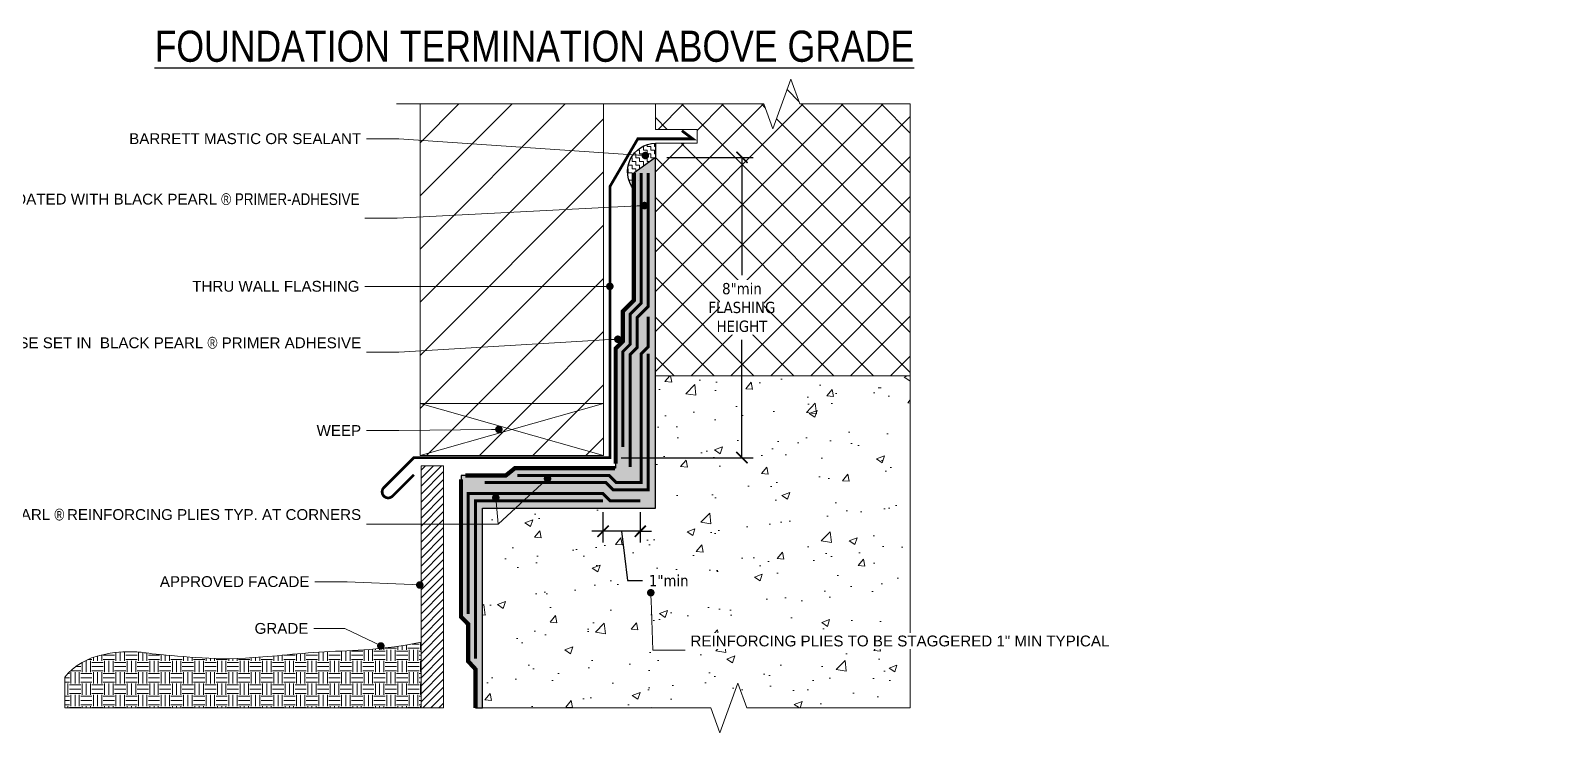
# Model space of a CAD drawing. Header units: inches. Extents: x 446 to 578, y -15 to 15.
# Drawn here: x 528.2 to 578.4, y -8.8 to 14.6 of the extents above; entities that cross this region are included whole.
import ezdxf
from ezdxf import colors
from ezdxf.entities.mleader import LeaderData, LeaderLine
from ezdxf.math import Vec2, Vec3

# ---------------------------------------------------------------- set-up
doc = ezdxf.new("R2010")
doc.units = ezdxf.units.IN
doc.header["$MEASUREMENT"] = 0
doc.layers.get('Defpoints').update_dxf_attribs({"color": 103})
for name, color, linetype, lineweight in [('BP Dimensions', 20, 'Continuous', 0), ('BP Mastic', 191, 'Continuous', 0), ('BP Others', 190, 'Continuous', 0), ('BP Primer', 2, 'Continuous', 0), ('BP Sheet Membrane', 165, 'Continuous', 0), ('BP Text', 20, 'Continuous', 0)]:
    doc.layers.add(name, color=color, linetype=linetype, lineweight=lineweight)
doc.layers.add('BP Metal', color=17, linetype='Continuous', true_color=0x803345)
doc.layers.add('BP Protection Course', color=99, linetype='Continuous', lineweight=0, true_color=0x216123)
doc.styles.add('Annotative', font='tahoma.ttf')
doc.styles.get("Standard").update_dxf_attribs({"font": 'ARIALN.TTF'})
doc.dimstyles.new('Annotative', dxfattribs={"dimscale": 0, "dimtxt": 0.09375, "dimasz": 0.09375, "dimexe": 0.09375, "dimexo": 0.09375, "dimgap": 0.0625, "dimtad": 0, "dimtih": 1, "dimtoh": 1, "dimdec": 3, "dimlfac": -1, "dimzin": 3, "dimdsep": 46, "dimlunit": 4, "dimtxsty": 'Annotative', "dimblk": 'ARCHTICK', "dimcen": 0.09, "dimclrd": 256, "dimclre": 256, "dimclrt": 256, "dimadec": 0, "dimazin": 2, "dimtfac": 1, "dimtdec": 3, "dimtix": 1, "dimtofl": 0, "dimtmove": 1, "dimatfit": 1, "dimldrblk": 'CLOSEDBLANK', "dimfxl": 1, "dimtfill": 1, "dimtolj": 1, "dimtzin": 0, "dimarcsym": 0})

# ---------------------------------------------------------------- blocks, each defined once
blk = doc.blocks.new('_ArchTick')
at = {"color": 0, "linetype": 'ByBlock', "const_width": 0.15}
blk.add_lwpolyline([(-0.5, -0.5), (0.5, 0.5)], dxfattribs=at)
blk = doc.blocks.new('*D4')
at = {"layer": 'BP Dimensions', "lineweight": -2, "transparency": 16777216}
for p, q in [((547.26, -1.427), (547.26, -2.438)), ((548.5, -1.427), (548.5, -2.438)), ((547.26, -2.063), (546.885, -2.063)), ((548.5, -2.063), (547.26, -2.063)), ((547.88, -2.063), (548.076, -3.702)), ((548.5, -2.063), (548.875, -2.063)), ((548.076, -3.702), (548.576, -3.702))]:
    blk.add_line(p, q, dxfattribs=at)
at = {"layer": 'Defpoints', "color": 0, "transparency": 16777216}
for p in [(547.26, -1.052), (548.5, -1.052), (547.26, -2.063)]:
    blk.add_point(p, dxfattribs=at)
at = {"layer": 'BP Dimensions', "lineweight": -2, "transparency": 16777216, "xscale": 0.375, "yscale": 0.375, "zscale": 0.375}
blk.add_blockref('_ArchTick', (547.26, -2.063), dxfattribs=at)
at = {"layer": 'BP Dimensions', "lineweight": -2, "transparency": 16777216, "xscale": 0.375, "yscale": 0.375, "zscale": 0.375, "rotation": 180}
blk.add_blockref('_ArchTick', (548.5, -2.063), dxfattribs=at)
at = {"layer": 'BP Dimensions', "transparency": 16777216, "insert": (549.445, -3.702), "char_height": 0.375, "attachment_point": 5, "style": 'Annotative', "bg_fill": 3, "box_fill_scale": 1.25, "bg_fill_color": 9, "bg_fill_true_color": 13158600, "bg_fill_transparency": 0}
blk.add_mtext('\\A1;1"min', dxfattribs=at)
blk = doc.blocks.new('_ClosedBlank')
at = {"color": 0, "linetype": 'ByBlock', "lineweight": -2}
for p, q in [((-1, 0.17), (0, 0)), ((-1, 0.17), (-1, -0.17)), ((0, 0), (-1, -0.17))]:
    blk.add_line(p, q, dxfattribs=at)
blk = doc.blocks.new('_Dot')
at = {"color": 0, "linetype": 'ByBlock', "lineweight": -2}
blk.add_line((-0.5, 0), (-1, 0), dxfattribs=at)
at = {"color": 0, "linetype": 'ByBlock', "const_width": 0.5}
blk.add_lwpolyline([(-0.25, 0, 1), (0.25, 0, 1)], format="xyb", close=True, dxfattribs=at)
blk = doc.blocks.new('*D6')
at = {"layer": 'BP Dimensions', "lineweight": -2, "transparency": 16777216}
for p, q in [((549.382, 10.361), (552.254, 10.361)), ((551.879, 10.361), (551.879, 6.449)), ((551.879, 0.382), (551.879, 4.294)), ((547.864, 0.382), (552.254, 0.382))]:
    blk.add_line(p, q, dxfattribs=at)
at = {"layer": 'Defpoints', "color": 0, "transparency": 16777216}
for p in [(549.007, 10.361), (547.489, 0.382), (551.879, 0.382)]:
    blk.add_point(p, dxfattribs=at)
at = {"layer": 'BP Dimensions', "lineweight": -2, "transparency": 16777216, "xscale": 0.375, "yscale": 0.375, "zscale": 0.375}
for p, rotation in [((551.879, 10.361), 90), ((551.879, 0.382), 270)]:
    blk.add_blockref('_ArchTick', p, dxfattribs=dict(at, rotation=rotation))
at = {"layer": 'BP Dimensions', "transparency": 16777216, "insert": (551.879, 5.371), "char_height": 0.375, "width": 1.27636, "attachment_point": 5, "style": 'Annotative', "bg_fill": 3, "box_fill_scale": 1.25, "bg_fill_color": 9, "bg_fill_true_color": 13158600, "bg_fill_transparency": 0}
blk.add_mtext('\\A1;8"min\\PFLASHING HEIGHT', dxfattribs=at)

msp = doc.modelspace()

# ---------------------------------------------------------------- hatches: boundary and pattern name
at = {"layer": 'BP Mastic'}
h = msp.add_hatch(dxfattribs=at)
h.set_pattern_fill('ZIGZAG', color=256, angle=90)
h.set_pattern_definition([(90, (-39.64876, -39.64876), (-0.125, 0.125), [0.125, -0.125]), (180, (-39.64876, -39.52376), (-0.125, -0.125), [0.125, -0.125])])
edge = h.paths.add_edge_path()
edge.add_line((549.0065, 10.545), (549.0065, 10.3611))
edge.add_line((549.0065, 10.3611), (548.2865, 9.8409))
edge.add_line((548.2865, 9.8409), (548.2865, 9.2939))
edge.add_arc((549.0165, 9.888), 0.9412, 90.60768, 219.14123, ccw=False)
edge.add_line((549.0065, 10.8292), (549.0065, 10.545))
at = {"layer": 'BP Others'}
h = msp.add_hatch(dxfattribs=at)
h.set_pattern_fill('ANSI37', color=256, scale=7.5)
h.set_pattern_definition([(45, (-331.1032, -58.8271), (-0.6629126, 0.6629126), []), (135, (-331.1032, -58.8271), (-0.6629126, -0.6629126), [])])
h.paths.add_polyline_path([(549.0065, 3.1041), (549.0065, 10.8292), (550.3863, 10.8292), (550.3863, 11.2907), (549.0065, 11.2907), (549.0065, 12.1386), (552.6066, 12.1386), (552.9066, 11.3144), (553.5066, 12.9629), (553.8066, 12.1386), (557.4727, 12.1386), (557.4727, 3.1041)])
h = msp.add_hatch(dxfattribs=at)
h.set_pattern_fill('ANSI31', color=256, scale=10)
h.paths.add_polyline_path([(541.1798, 12.1386), (547.2769, 12.1386), (547.2769, 2.185), (541.1798, 2.185)])
h = msp.add_hatch(dxfattribs=at)
h.set_pattern_fill('AR-CONC', color=256, scale=0.375)
h.set_pattern_definition([(50, (-331.1032, -58.8271), (2.6897257, -0.2353205), [0.28125, -3.09375]), (355, (-331.1032, -58.827), (-0.5203175, 2.8207205), [0.225, -2.475]), (100.45144, (-330.879, -58.8467), (2.169408, 2.5854), [0.239026, -2.629283]), (46.1842, (-331.1032, -58.077), (4.002155, -0.620697), [0.421875, -4.640625]), (96.63564, (-330.7697, -58.129), (3.504982, 3.652945), [0.358539, -3.943927]), (351.18416, (-331.1032, -58.077), (3.504982, 3.652945), [0.3375, -3.7125]), (21, (-330.7282, -58.2646), (2.2384014, -1.509821), [0.28125, -3.09375]), (326, (-330.7282, -58.2646), (0.9124325, 2.719313), [0.225, -2.475]), (71.45144, (-330.5417, -58.3904), (3.150834, 1.209492), [0.239026, -2.629283]), (37.5, (-331.1032, -58.8271), (0.0455995, 1.248352), [0, -2.445, 0, -2.5125, 0, -2.484375]), (7.5, (-331.1032, -58.8271), (0.9865108, 1.479044), [0, -1.4325, 0, -2.38875, 0, -0.946875]), (327.5, (-331.9395, -58.8271), (2.0018341, -0.0845808), [0, -0.9375, 0, -2.925, 0, -3.88125]), (317.5, (-332.3145, -58.8271), (2.186948, 0.3753937), [0, -1.21875, 0, -1.9425, 0, -2.75625])])
h.paths.add_polyline_path([(557.4727, 3.1041), (557.4727, -7.9362), (552.0443, -7.9362), (551.7443, -7.1119), (551.1443, -8.7604), (550.8443, -7.9362), (543.2602, -7.9362), (543.2602, -1.292), (549.0065, -1.292), (549.0065, 3.1041)])
h = msp.add_hatch(dxfattribs=at)
h.set_pattern_fill('ANSI31', color=256, scale=10)
h.paths.add_polyline_path([(541.1798, 2.185), (547.2769, 2.185), (547.2769, 0.4549), (541.1798, 0.4549)])
h = msp.add_hatch(dxfattribs=at)
h.set_pattern_fill('ANSI31', color=256, scale=1.5)
h.set_pattern_definition([(45, (-331.10324, -58.82712), (-0.13258252, 0.13258252), [])])
h.paths.add_polyline_path([(541.2134, 0.1148), (541.9634, 0.1148), (541.9634, -7.9362), (541.2134, -7.9362)])
h = msp.add_hatch(dxfattribs=at)
h.set_pattern_fill('EARTH', color=256, scale=1.5)
h.set_pattern_definition([(0, (-331.10324, -58.82712), (0.375, 0.375), [0.375, -0.375]), (0, (-331.10324, -58.6865), (0.375, 0.375), [0.375, -0.375]), (0, (-331.10324, -58.54587), (0.375, 0.375), [0.375, -0.375]), (90, (-331.05636, -58.499), (-0.375, 0.375), [0.375, -0.375]), (90, (-330.91574, -58.499), (-0.375, 0.375), [0.375, -0.375]), (90, (-330.7751, -58.499), (-0.375, 0.375), [0.375, -0.375])])
edge = h.paths.add_edge_path()
edge.add_line((541.2134, -5.7519), (541.2134, -7.9362))
edge.add_line((541.2134, -7.9362), (529.3744, -7.9362))
edge.add_line((529.3744, -7.9362), (529.3744, -6.9131))
edge.add_line((529.3744, -6.9131), (529.4785, -6.782))
edge.add_spline(control_points=[(529.4785, -6.782), (529.8782, -6.3823), (530.7606, -6.0645), (531.894, -6.0645), (531.8905, -6.1008), (533.512, -6.2528), (535.1907, -6.3566), (537.9489, -6.0141), (539.9911, -6.0141), (541.2134, -5.7519)], knot_values=[0, 0, 0, 0, 1, 2, 3, 4, 5, 6, 7, 7, 7, 7], degree=3, periodic=0)
at = {"layer": 'BP Primer'}
h = msp.add_hatch(dxfattribs=at)
h.set_pattern_fill('WOOD6', color=6, scale=0.2, pattern_type=2)
h.set_pattern_definition([(216.8699, (0.08, 0.2), (0.5999999836, 0.4000000247), [0.1, -0.9]), (206.5651, (0.2, 0.14), (-0.199999832, -0.200000262), [0.2236068, -0.2236068]), (198.4349, (0.2, 0.04), (-0.400000087, -0.199999681), [0.1264912, -0.5059644])])
h.paths.add_polyline_path([(549.0065, 10.3611), (548.2865, 9.8409), (548.2865, 5.6112), (547.9215, 5.2462), (547.9215, 4.2462), (547.6815, 4.0062), (547.6815, 0.033), (544.331, 0.033), (544.0349, -0.207), (542.5402, -0.207), (542.5402, -4.9108), (542.7802, -5.1531), (542.7802, -6.3854), (543.0202, -6.6471), (543.0202, -7.9362), (543.2602, -7.9362), (543.2602, -1.292), (549.0065, -1.292)])

# ---------------------------------------------------------------- linework, layer by layer
at = {"layer": 'BP Metal', "const_width": 0.09, "flags": 128}
msp.add_lwpolyline([(549.8829, 11.2479), (550.2429, 10.9779), (548.4178, 10.9779), (547.4888, 9.3895), (547.4888, 0.3818), (540.9714, 0.3818), (539.9771, -0.6125, 1), (540.2612, -0.8966), (540.9714, -0.1864)], format="xyb", dxfattribs=at)
at = {"layer": 'BP Others'}
for points in [[(549.0065, 3.1041), (549.0065, 10.8292), (550.3863, 10.8292), (550.3863, 11.2907), (549.0065, 11.2907), (549.0065, 12.1386), (552.6066, 12.1386), (552.9066, 11.3144), (553.5066, 12.9629), (553.8066, 12.1386), (557.4727, 12.1386), (557.4727, 3.1041)], [(541.1798, 12.1386), (547.2769, 12.1386), (547.2769, 2.185), (541.1798, 2.185)], [(557.4727, 3.1041), (557.4727, -7.9362), (552.0443, -7.9362), (551.7443, -7.1119), (551.1443, -8.7604), (550.8443, -7.9362), (543.2602, -7.9362), (543.2602, -1.292), (549.0065, -1.292), (549.0065, 3.1041)], [(541.1798, 2.185), (547.2769, 2.185), (547.2769, 0.4549), (541.1798, 0.4549)], [(541.2134, 0.1148), (541.9634, 0.1148), (541.9634, -7.9362), (541.2134, -7.9362)]]:
    msp.add_lwpolyline(points, close=True, dxfattribs=at)
for points in [[(549.0065, 12.1386), (540.3961, 12.1386)], [(549.0065, 3.1041), (557.4727, 3.1041)], [(547.2769, 2.185), (541.1798, 0.4549)], [(541.2134, -5.7519), (541.2134, -7.9362), (529.3744, -7.9362), (529.3744, -6.9131), (529.4785, -6.782)]]:
    msp.add_lwpolyline(points, dxfattribs=at)
msp.add_open_spline([(529.4785, -6.782), (529.8782, -6.3823), (530.7606, -6.0645), (531.894, -6.0645), (531.8905, -6.1008), (533.512, -6.2528), (535.1907, -6.3566), (537.9489, -6.0141), (539.9911, -6.0141), (541.2134, -5.7519)], degree=3, dxfattribs=at)
at = {"layer": 'BP Protection Course', "ltscale": 0.2, "const_width": 0.1415}
for points in [[(547.6815, 0.1828), (547.6815, 0.7407), (547.6815, 4.0062), (547.9215, 4.2462), (547.9215, 5.2462), (548.2865, 5.6112), (548.2865, 9.8409)], [(542.6808, -0.207), (544.0349, -0.207), (544.331, 0.033), (547.459, 0.033), (547.6598, 0.033)], [(543.0202, -7.9362), (543.0202, -6.6471), (542.7802, -6.3854), (542.7802, -5.1531), (542.5402, -4.9108), (542.5402, -0.338)]]:
    msp.add_lwpolyline(points, dxfattribs=at)
at = {"layer": 'BP Sheet Membrane', "const_width": 0.1}
for points in [[(547.9215, 0.7407), (547.9215, 3.9068), (548.1615, 4.1468), (548.1615, 5.1468), (548.5265, 5.5118), (548.5265, 9.8409)], [(548.1615, 0.0745), (548.1615, 3.8074), (548.4015, 4.0474), (548.4015, 5.0474), (548.7665, 5.4124), (548.7665, 9.8409)], [(544.4161, -0.207), (547.459, -0.207), (547.699, -0.447), (548.5265, -0.447), (548.5265, 3.833), (548.7665, 4.073), (548.7665, 5.073)], [(543.3229, -0.447), (547.3596, -0.447), (547.5996, -0.687), (548.7665, -0.687), (548.7665, 3.833)], [(542.7802, -4.812), (542.7802, -0.812), (547.2602, -0.812), (547.5002, -1.052), (548.5002, -1.052)], [(543.0202, -6.292), (543.0202, -1.052), (547.2602, -1.052)]]:
    msp.add_lwpolyline(points, dxfattribs=at)
at = {"layer": 'Defpoints'}
msp.add_lwpolyline([(549.0065, 10.545), (549.0065, 10.3611), (548.2865, 9.8409), (548.2865, 9.2939, -0.6281111), (549.0065, 10.8292)], format="xyb", close=True, dxfattribs=at)

# ---------------------------------------------------------------- texts
at = {"insert": (532.3546, 14.5717), "char_height": 1.03324, "attachment_point": 1}
msp.add_mtext_dynamic_manual_height_columns('{\\LFOUNDATION TERMINATION ABOVE GRADE}', width=25.854338, gutter_width=5.1662, heights=[-1.2582], dxfattribs=at)

# ---------------------------------------------------------------- leaders
at = {"layer": 'BP Text'}
ml = msp.add_multileader_mtext('Standard', dxfattribs=at)
ml.set_content('{\\fArial|b0|i0|c0|p34;BARRETT MASTIC OR SEALANT}', color=256)
ml.set_leader_properties(color=256, lineweight=0)
ml.set_arrow_properties(name='DOT')
ml.build(insert=Vec2(0, 0))
ml.multileader.update_dxf_attribs({"text_left_attachment_type": 2, "text_right_attachment_type": 2, "dogleg_length": 0.36, "arrow_head_size": 0.25, "scale": 4})
ctx = ml.context
ctx.base_point, ctx.scale, ctx.char_height, ctx.arrow_head_size, ctx.landing_gap_size, ctx.plane_origin = Vec3(531.3754, 10.9767), 4, 0.36, 0.25, 0.18, Vec3(528.5946, 14.2825)
ctx.left_attachment, ctx.right_attachment, ctx.text_align_type = 2, 2, 2
notes = []
notes.append((ctx, [(1, (1, 1, 0), (540.469, 10.9767), (-1, 0), 1.068, [(0, [(548.6671, 10.4231)], 0, [])])]))
ctx.mtext.insert, ctx.mtext.alignment, ctx.mtext.flow_direction = Vec3(539.221, 11.163), 3, 5
ml = msp.add_multileader_mtext('Standard', dxfattribs=at)
ml.set_content('\\A1;{\\fArial|b0|i0|c0|p34;(2) PLIES BLACK PEARL \\A0;\\fArial Narrow|b0|i0|c0|p34;\\H1.08333x;®\\fMS Shell Dlg 2|b0|i0|c0|p0;\\H0.61538x; \\A1;\\fArial|b0|i0|c0|p34;\\H1.50002x;WATERPROOFING SHEETS SET IN AND TOP COATED WITH BLACK PEARL \\A0;\\fArial Narrow|b0|i0|c0|p34;\\H1.08333x;® PRIMER-ADHESIVE}', color=256)
ml.set_leader_properties(color=256, lineweight=0)
ml.set_arrow_properties(name='DOT')
ml.build(insert=Vec2(0, 0))
ml.multileader.update_dxf_attribs({"text_left_attachment_type": 2, "text_right_attachment_type": 2, "dogleg_length": 0.36, "arrow_head_size": 0.25, "scale": 4})
ctx = ml.context
ctx.base_point, ctx.scale, ctx.char_height, ctx.arrow_head_size, ctx.landing_gap_size, ctx.plane_origin = Vec3(528.1044, 8.3396), 4, 0.36, 0.25, 0.18, Vec3(526.5037, 13.8134)
ctx.left_attachment, ctx.right_attachment, ctx.text_align_type = 2, 2, 2
notes.append((ctx, [(1, (1, 1, 0), (540.4141, 8.3396), (-1, 0), 1.068, [(0, [(548.6405, 8.7604)], 0, [])])]))
ctx.mtext.insert, ctx.mtext.width, ctx.mtext.alignment, ctx.mtext.flow_direction = Vec3(539.1661, 9.1681), 11.014921, 3, 5
ml = msp.add_multileader_mtext('Standard', dxfattribs=at)
ml.set_content('{\\fArial|b0|i0|c0|p34;THRU WALL FLASHING}', color=256)
ml.set_leader_properties(color=256, lineweight=0)
ml.set_arrow_properties(name='DOT')
ml.build(insert=Vec2(0, 0))
ml.multileader.update_dxf_attribs({"text_left_attachment_type": 2, "text_right_attachment_type": 2, "dogleg_length": 0.36, "arrow_head_size": 0.25, "scale": 4})
ctx = ml.context
ctx.base_point, ctx.scale, ctx.char_height, ctx.arrow_head_size, ctx.landing_gap_size, ctx.plane_origin = Vec3(533.4685, 6.0716), 4, 0.36, 0.25, 0.18, Vec3(528.5946, 9.7822)
ctx.left_attachment, ctx.right_attachment, ctx.text_align_type = 2, 2, 2
notes.append((ctx, [(1, (1, 1, 0), (540.4141, 6.0716), (-1, 0), 1.068, [(0, [(547.4888, 6.0751)], 0, [])])]))
ctx.mtext.insert, ctx.mtext.width, ctx.mtext.alignment, ctx.mtext.flow_direction = Vec3(539.1661, 6.2578), 10.503005, 3, 5
ml = msp.add_multileader_mtext('Standard', dxfattribs=at)
ml.set_content('\\A1;{\\fArial|b0|i0|c0|p34;PROTECTION COURSE SET IN  BLACK PEARL \\A0;\\fArial Narrow|b0|i0|c0|p34;\\H1.08333x;®\\A1;\\fArial|b0|i0|c0|p34;\\H0.92308x; PRIMER ADHESIVE}', color=256)
ml.set_leader_properties(color=256, lineweight=0)
ml.set_arrow_properties(name='DOT')
ml.build(insert=Vec2(0, 0))
ml.multileader.update_dxf_attribs({"text_left_attachment_type": 2, "text_right_attachment_type": 2, "dogleg_length": 0.36, "arrow_head_size": 0.25, "scale": 4})
ctx = ml.context
ctx.base_point, ctx.scale, ctx.char_height, ctx.arrow_head_size, ctx.landing_gap_size, ctx.plane_origin = Vec3(529.8033, 3.8898), 4, 0.36, 0.25, 0.18, Vec3(528.5946, 7.1337)
ctx.left_attachment, ctx.right_attachment, ctx.text_align_type = 2, 2, 2
notes.append((ctx, [(1, (1, 1, 0), (540.469, 3.8898), (-1, 0), 1.068, [(0, [(547.753, 4.3184)], 0, [])])]))
ctx.mtext.insert, ctx.mtext.width, ctx.mtext.alignment, ctx.mtext.flow_direction = Vec3(539.221, 4.3945), 10.503005, 3, 5
ml = msp.add_multileader_mtext('Standard', dxfattribs=at)
ml.set_content('\\A1;{\\fArial|b0|i0|c0|p34;WEEP}', color=256)
ml.set_leader_properties(color=256, lineweight=0)
ml.set_arrow_properties(name='DOT')
ml.build(insert=Vec2(0, 0))
ml.multileader.update_dxf_attribs({"text_left_attachment_type": 2, "text_right_attachment_type": 2, "dogleg_length": 0.36, "arrow_head_size": 0.25, "scale": 4})
ctx = ml.context
ctx.base_point, ctx.scale, ctx.char_height, ctx.arrow_head_size, ctx.landing_gap_size, ctx.plane_origin = Vec3(537.588, 1.2843), 4, 0.36, 0.25, 0.18, Vec3(524.0746, 6.0795)
ctx.left_attachment, ctx.right_attachment, ctx.text_align_type = 2, 2, 2
notes.append((ctx, [(1, (1, 1, 0), (540.469, 1.2843), (-1, 0), 1.068, [(0, [(543.7989, 1.32)], 0, [])])]))
ctx.mtext.insert, ctx.mtext.alignment, ctx.mtext.flow_direction = Vec3(539.221, 1.4643), 3, 5
ml = msp.add_multileader_mtext('Standard', dxfattribs=at)
ml.set_content('\\A1;{\\fArial|b0|i0|c0|p34;BLACK PEARL \\A0;\\fArial Narrow|b0|i0|c0|p34;\\H1.08333x;®\\fMS Shell Dlg 2|b0|i0|c0|p0;\\H0.61538x; \\A1;\\fArial|b0|i0|c0|p34;\\H1.50002x;REINFORCING PLIES TYP. AT CORNERS}', color=256)
ml.set_leader_properties(color=256, lineweight=0)
ml.set_arrow_properties(name='DOT')
ml.build(insert=Vec2(0, 0))
ml.multileader.update_dxf_attribs({"text_left_attachment_type": 2, "text_right_attachment_type": 2, "dogleg_length": 0.36, "arrow_head_size": 0.25, "scale": 4})
ctx = ml.context
ctx.base_point, ctx.scale, ctx.char_height, ctx.arrow_head_size, ctx.landing_gap_size, ctx.plane_origin = Vec3(531.4633, -1.823), 4, 0.36, 0.25, 0.18, Vec3(524.0746, 6.7861)
ctx.left_attachment, ctx.right_attachment, ctx.text_align_type = 2, 2, 2
notes.append((ctx, [(1, (1, 1, 0), (543.779, -1.823), (-1, 0), 4.378, [(0, [(543.6963, -0.9464)], 0, []), (1, [(545.4163, -0.3171)], 0, [])])]))
ctx.mtext.insert, ctx.mtext.width, ctx.mtext.alignment, ctx.mtext.flow_direction = Vec3(539.221, -1.3133), 8.261123, 3, 5
ml = msp.add_multileader_mtext('Standard', dxfattribs=at)
ml.set_content('\\A1;{\\fArial|b0|i0|c0|p34;APPROVED FACADE}', color=256)
ml.set_leader_properties(color=256, lineweight=0)
ml.set_arrow_properties(name='DOT')
ml.build(insert=Vec2(0, 0))
ml.multileader.update_dxf_attribs({"text_left_attachment_type": 2, "text_right_attachment_type": 2, "dogleg_length": 0.36, "arrow_head_size": 0.25, "scale": 4})
ctx = ml.context
ctx.base_point, ctx.scale, ctx.char_height, ctx.arrow_head_size, ctx.landing_gap_size, ctx.plane_origin = Vec3(532.3752, -3.7428), 4, 0.36, 0.25, 0.18, Vec3(524.0746, -1.6353)
ctx.left_attachment, ctx.right_attachment, ctx.text_align_type = 2, 2, 2
notes.append((ctx, [(1, (1, 1, 0), (538.7507, -3.7428), (-1, 0), 1.068, [(0, [(541.1697, -3.8483)], 0, [])])]))
ctx.mtext.insert, ctx.mtext.width, ctx.mtext.alignment, ctx.mtext.flow_direction = Vec3(537.5026, -3.5566), 8.261123, 3, 5
ml = msp.add_multileader_mtext('Standard', dxfattribs=at)
ml.set_content('\\A1;{\\fArial|b0|i0|c0|p34;GRADE}', color=256)
ml.set_leader_properties(color=256, lineweight=0)
ml.set_arrow_properties(name='DOT')
ml.build(insert=Vec2(0, 0))
ml.multileader.update_dxf_attribs({"text_left_attachment_type": 2, "text_right_attachment_type": 2, "dogleg_length": 0.36, "arrow_head_size": 0.25, "scale": 4})
ctx = ml.context
ctx.base_point, ctx.scale, ctx.char_height, ctx.arrow_head_size, ctx.landing_gap_size, ctx.plane_origin = Vec3(535.5516, -5.2974), 4, 0.36, 0.25, 0.18, Vec3(525.5113, 0.2667)
ctx.left_attachment, ctx.right_attachment, ctx.text_align_type = 2, 2, 2
notes.append((ctx, [(1, (1, 1, 0), (538.6794, -5.2974), (-1, 0), 1.0331, [(0, [(539.8749, -5.8743)], 0, [])])]))
ctx.mtext.insert, ctx.mtext.alignment, ctx.mtext.flow_direction = Vec3(537.4663, -5.1113), 3, 5
for ctx, leaders in notes:
    for number, flags, end, landing, length, lines in leaders:
        leader = LeaderData()
        leader.index, (leader.has_last_leader_line, leader.has_dogleg_vector, leader.attachment_direction) = number, flags
        leader.last_leader_point, leader.dogleg_vector, leader.dogleg_length = Vec3(end), Vec3(landing), length
        for number, points, colour, breaks in lines:
            line = LeaderLine()
            line.index, line.vertices, line.color, line.breaks = number, Vec3.list(points), colors.encode_raw_color(colour), breaks
            leader.lines.append(line)
        ctx.leaders.append(leader)

# ---------------------------------------------------------------- next in the draw order: dimensions: what is measured, and where the dimension line sits
at = {"layer": 'BP Dimensions', "color": 3}
dim = msp.add_linear_dim(base=(547.2602, -2.0627), p1=(548.5002, -1.052), p2=(547.2602, -1.052), text='1"min', dimstyle='Annotative', override={"dimscale": 0}, dxfattribs=at)
dim.commit()
dim.dimension.update_dxf_attribs({"geometry": '*D4', "text_midpoint": (548.8264, -3.7016), "dimtype": 160})

# ---------------------------------------------------------------- next in the draw order: linework, layer by layer
at = {"layer": 'Defpoints'}
msp.add_lwpolyline([(549.0065, 10.3611), (548.2865, 9.8409), (548.2865, 5.6112), (547.9215, 5.2462), (547.9215, 4.2462), (547.6815, 4.0062), (547.6815, 0.033), (544.331, 0.033), (544.0349, -0.207), (542.5402, -0.207), (542.5402, -4.9108), (542.7802, -5.1531), (542.7802, -6.3854), (543.0202, -6.6471), (543.0202, -7.9362), (543.2602, -7.9362), (543.2602, -1.292), (549.0065, -1.292)], close=True, dxfattribs=at)

# ---------------------------------------------------------------- next in the draw order: dimensions: what is measured, and where the dimension line sits
at = {"layer": 'BP Dimensions'}
dim = msp.add_linear_dim(base=(551.8787, 0.3818), p1=(549.0065, 10.3611), p2=(547.4888, 0.3818), angle=90, text='8"min\\PFLASHING HEIGHT', dimstyle='Annotative', override={"dimscale": 0}, dxfattribs=at)
dim.commit()
dim.dimension.update_dxf_attribs({"geometry": '*D6', "text_midpoint": (551.8787, 5.3714)})

# ---------------------------------------------------------------- next in the draw order: leaders
at = {"layer": 'BP Text'}
ml = msp.add_multileader_mtext('Standard', dxfattribs=at)
ml.set_content('\\A1;{\\fArial|b0|i0|c0|p34;REINFORCING PLIES TO BE STAGGERED 1" MIN TYPICAL}', color=256)
ml.set_leader_properties(color=256, lineweight=0)
ml.set_arrow_properties(name='DOT')
ml.build(insert=Vec2(0, 0))
ml.multileader.update_dxf_attribs({"text_left_attachment_type": 2, "text_right_attachment_type": 2, "dogleg_length": 0.36, "arrow_head_size": 0.25, "scale": 4})
ctx = ml.context
ctx.base_point, ctx.scale, ctx.char_height, ctx.arrow_head_size, ctx.landing_gap_size, ctx.plane_origin = Vec3(549.9885, -6.0192), 4, 0.36, 0.25, 0.18, Vec3(543.5936, -0.8912)
ctx.left_attachment, ctx.right_attachment = 2, 2
notes = []
notes.append((ctx, [(0, (1, 1, 0), (548.9205, -6.0192), (1, 0), 1.068, [(0, [(548.8494, -4.1055)], 0, [])])]))
ctx.mtext.insert, ctx.mtext.width, ctx.mtext.flow_direction = Vec3(550.1685, -5.5299), 7.044279, 5
ctx.mtext.has_bg_fill, ctx.mtext.bg_color, ctx.mtext.bg_scale_factor, ctx.mtext.bg_transparency, ctx.mtext.use_window_bg_color = 1, -1073741824, 1.25, 0, 1
for ctx, leaders in notes:
    for number, flags, end, landing, length, lines in leaders:
        leader = LeaderData()
        leader.index, (leader.has_last_leader_line, leader.has_dogleg_vector, leader.attachment_direction) = number, flags
        leader.last_leader_point, leader.dogleg_vector, leader.dogleg_length = Vec3(end), Vec3(landing), length
        for number, points, colour, breaks in lines:
            line = LeaderLine()
            line.index, line.vertices, line.color, line.breaks = number, Vec3.list(points), colors.encode_raw_color(colour), breaks
            leader.lines.append(line)
        ctx.leaders.append(leader)

# ---------------------------------------------------------------- next in the draw order: linework, layer by layer
at = {"layer": 'BP Others'}
msp.add_lwpolyline([(541.1798, 2.185), (547.2769, 0.4549)], dxfattribs=at)

doc.saveas('drawing.dxf')
